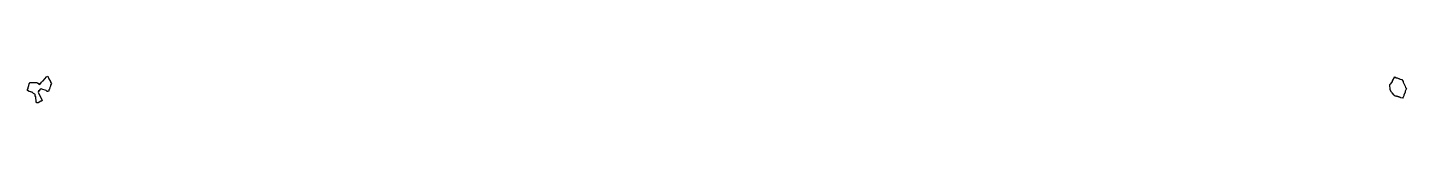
# Model space of a CAD drawing. Header units: millimetres. Extents: x 0 to 8836, y 0 to 173.
import ezdxf

# ---------------------------------------------------------------- set-up
doc = ezdxf.new("R2010")
doc.units = ezdxf.units.MM
doc.layers.add('C', color=7, linetype='Continuous')

msp = doc.modelspace()

# ---------------------------------------------------------------- linework, layer by layer
at = {"layer": 'C'}
for points in [[(59.7, 1.4), (54.4, 6.9), (52.6, 39.8), (49.1, 45.3), (49.1, 53.5), (46.5, 57.5), (37.8, 60.3), (29, 68.5), (22, 68.5), (20.2, 71.2), (9.7, 73.9), (0, 80.8), (0, 86.4), (3.5, 91.9), (3.5, 100.1), (8.8, 111), (10.5, 122), (16.7, 131.6), (58.9, 131.6), (64.2, 126.2), (67.7, 126.2), (71.2, 120.7), (78.1, 118), (88.6, 134.3), (97.4, 142.6), (100.9, 142.6), (121.9, 167.2), (129.1, 172.8), (137, 154.9), (147.5, 138.4), (147.5, 132.9), (152.8, 124.7), (147.5, 113.7), (147.5, 108.2), (142.3, 100), (140.5, 89.1), (137, 83.6), (137, 78.1), (134.3, 73.9), (130.8, 76.6), (129.1, 73.9), (125.5, 73.9), (118.5, 79.4), (92.1, 87.6), (90.4, 90.3), (81.7, 87.6), (72.9, 76.6), (71.2, 79.3), (66.9, 69.9), (93.2, 15.2), (90.5, 11), (85.2, 11), (67.7, 0), (59.7, 1.4)], [(8800.3, 32.9), (8798.6, 35.6), (8791.5, 35.6), (8789.8, 38.3), (8782.8, 38.3), (8781, 41.1), (8774, 41.1), (8772.2, 43.8), (8765.2, 43.8), (8758.2, 49.3), (8745.9, 65.7), (8740.6, 68.5), (8732.7, 83.6), (8730.9, 119.2), (8733.6, 123.4), (8737.1, 123.4), (8746.7, 138.4), (8746.7, 141.1), (8761.7, 167.3), (8770.5, 161.8), (8777.6, 161.8), (8786.4, 156.3), (8791.6, 156.3), (8793.4, 153.5), (8807.5, 150.8), (8815.4, 138.4), (8815.4, 132.9), (8818.9, 124.7), (8829.4, 108.3), (8831.2, 100.1), (8836.5, 91.8), (8829.4, 75.4), (8829.4, 69.9), (8818.9, 50.7), (8818.9, 45.3), (8815.4, 37), (8811, 30.1), (8800.3, 32.9)]]:
    msp.add_lwpolyline(points, close=True, dxfattribs=at)

doc.saveas('drawing.dxf')
